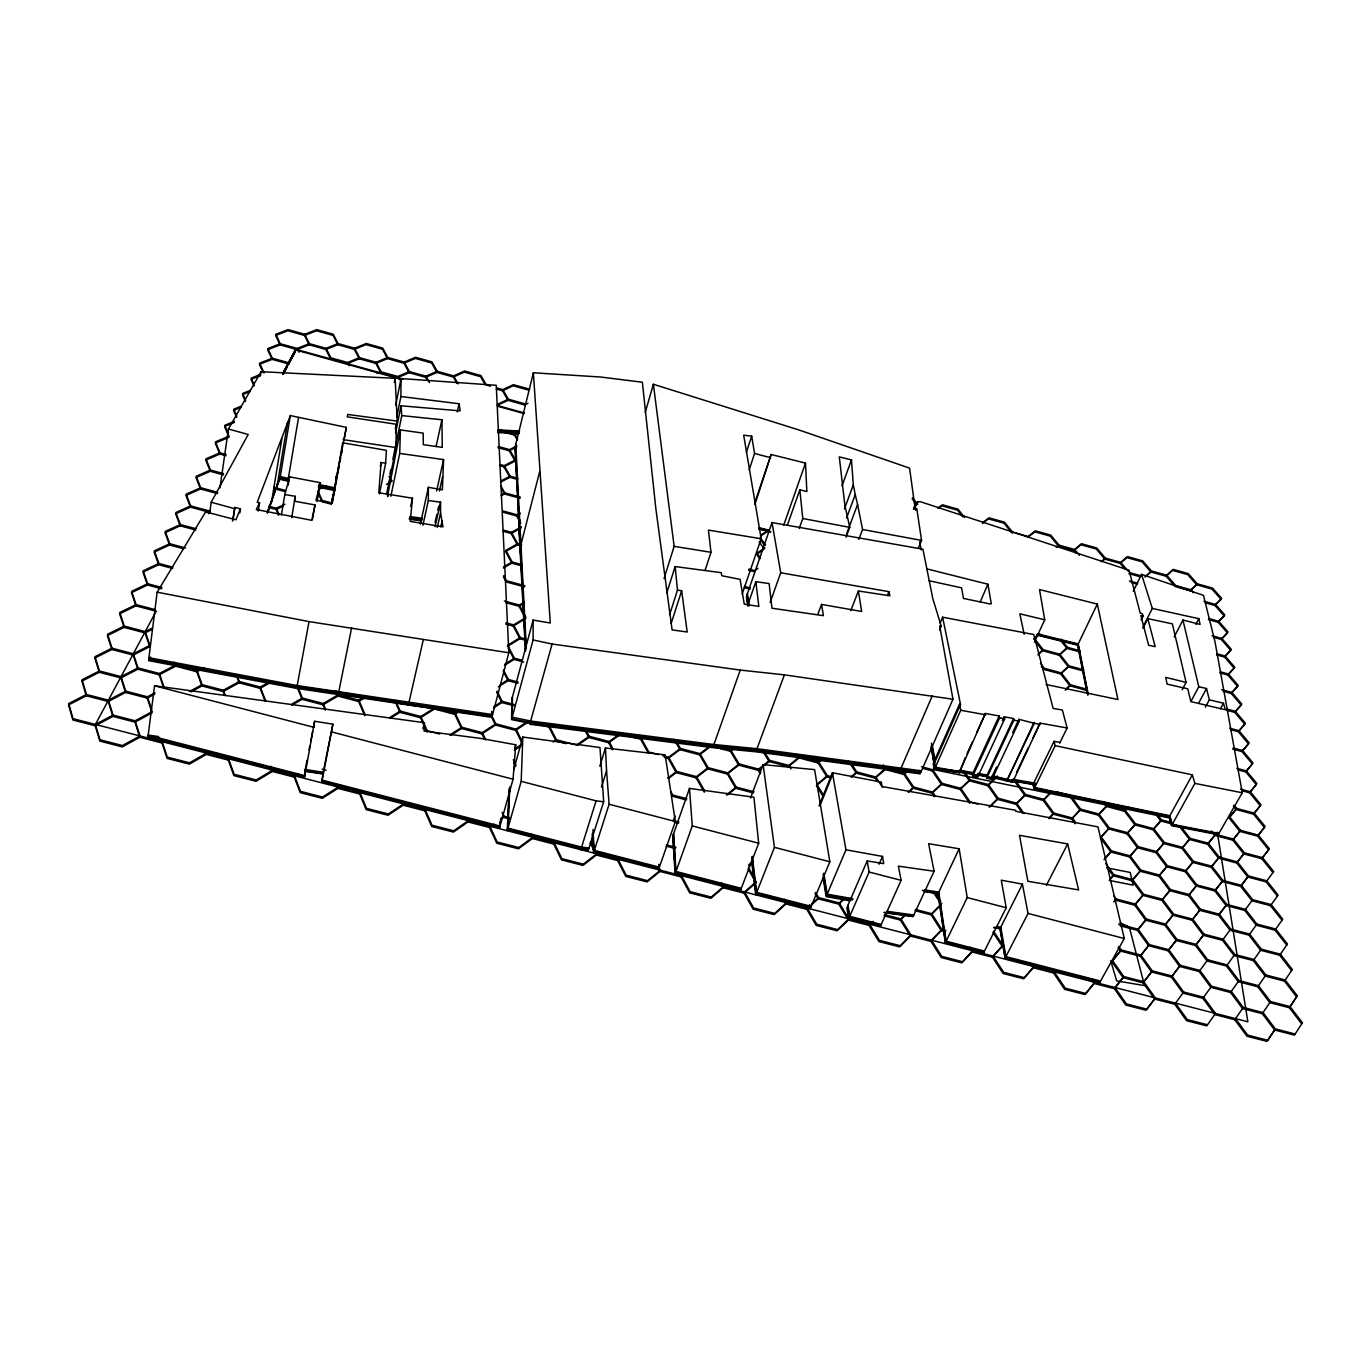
<?xml version="1.0" encoding="UTF-8"?>
<svg xmlns="http://www.w3.org/2000/svg" width="1371" height="1371" viewBox="0 0 1371 1371"><rect width="100%" height="100%" fill="white"/><g stroke="black" fill="none" stroke-linecap="round" stroke-linejoin="round"><path stroke-width="1.5" d="M379.459 493.954L385.645 463.192L381.104 462.541L378.79 492.755L412.465 498.204L410.272 521.408L443.004 526.824L440.554 513.045L440.571 502.146L428.335 500.552L428.42 487.288L442.37 489.858L443.587 459.593L399.698 453.424L400.418 429.928L423.176 433.116L423.331 444.684L442.267 447.357L441.925 419.766L401.772 415.602L401.052 405.799L460.159 410.854L459.096 403.742L400.898 396.527L401.069 378.567L496.251 385.285L508.83 652.767L492.155 716.193L296.907 687.197L148.702 659.417L157.168 592.186L205.65 511.863L235.898 519.78L240.439 508.847L234.887 507.424L232.504 521.049M920.798 772.301L952.965 699.244L784.401 674.858L756.484 750.074L713.434 745.927L530.217 722.586L511.76 718.73L533.113 639.949L533.113 620.086L550.285 623.017L533.37 372.775L600.464 377.008L642.365 382.235L655.835 508.538L672.098 629.906L687.197 632.014L681.661 590.764L677.48 590.13L675.132 566.566L721.232 572.667L721.814 575.734L740.083 579.35L744.282 604.148L758.831 606.393L755.849 581.681L769.131 583.583L771.976 608.244L823.405 615.665L821.555 604.405L861.656 611.483L858.4 590.987L889.933 595.802L888.905 591.672L780.716 572.77L772.027 522.557L922.94 549.223L932.726 598.304L941.226 626.187L939.581 630.06M386.519 494.434L396.065 447.597L396.202 424.256L347.24 416.87L347.806 414.453L397.23 421.086L395.551 429.431M512.051 698.439L511.537 719.569L529.994 723.408L713.109 746.835L756.141 750.965L920.455 773.073M512.446 696.982L512.188 717.17L530.663 721.026L713.931 744.522L756.998 748.686L921.432 770.845M387.513 496.353L400.418 429.928M387.787 496.593L388.216 489.687M314.61 721.283L304.585 777.049L147.982 736.621L154.563 685.774L424.393 722.706L424.085 731.017L481.427 738.523L515.719 744.779L513.045 779.208L499.661 827.381L321.894 781.504L332.896 724.162L314.61 721.283L313.411 727.418M521.186 781.333L522.814 737.05L599.984 747.538L603.668 801.761L588.587 849.266L581.167 848.426L507.63 829.455L521.186 781.333L596.094 800.853L603.668 801.761M509.344 793.072L509.584 787.777M509.789 787.005L508.007 828.101L581.578 847.089L589.016 847.946M507.287 830.723L509.001 791.358M509.429 788.342L507.527 829.832L581.047 848.82L588.467 849.66M385.645 463.192L386.399 450.339L342.681 442.799L332.056 503.294L316.016 500.226L320.42 482.729L289.589 476.851L284.825 494.537L281.415 514.999M500.158 821.263L499.541 827.776L321.808 781.916L323.213 772.233L305.253 769.508L304.516 777.443L147.931 737.032L160.407 738.626M500.364 821.966L500.038 826.045L322.168 780.133M754.958 504.305L771.119 454.504L805.497 463.09L806.851 491.572L799.841 489.773L787.314 525.367M209.729 512.651L211.203 502.249L248.185 434.487L228.426 429.003L219.96 487.887M284.825 494.537L295.211 496.302L294.525 501.203L315.022 504.939L312.382 519.695M233.019 519.866L234.887 507.424M260.421 375.808L261.038 371.712L395.139 378.31L397.23 421.086M239.805 512.994L240.439 508.847M258.262 511.057L259.582 502.814L257.268 502.214L290.344 415.584L346.332 427.375L344.07 439.645M282.563 374.146L295.69 349.262L282.666 373.495M271.595 501.786L281.878 438.634M287.619 421.925L277.336 484.683L267.688 512.805M277.148 485.831L280.044 478.188L290.344 415.584M298.535 417.487L288.064 480.004L280.044 478.188M288.167 485.265L289.589 476.851M291.732 517.57L295.211 496.302M317.044 501.563L320.42 482.729M296.907 687.197L309.023 621.594L508.83 652.767M331.268 504.528L346.332 427.375M332.228 503.174L339.134 466.26M339.888 462.164L340.659 458.068M341.413 453.972L342.167 449.877M307.07 760.1L304.979 770.896L322.939 773.621L332.896 724.162M309.058 749.886L309.846 745.807M310.634 741.711L312.622 731.497M394.334 382.423L395.139 378.31M380.298 466.637L381.104 462.541M395.688 405.319L401.069 378.567M338.568 692.801L351.661 627.661M396.716 417.23L400.898 396.527M395.362 428.438L396.202 424.256M395.585 432.79L401.052 405.799M389.895 473.92L390.735 469.756M392.86 459.336L401.772 415.602M390.889 496.216L399.698 453.424M315.022 504.939L311.765 520.312L256.326 509.549L259.582 502.814M410.7 506.447L412.465 498.204M436.064 446.62L441.925 419.766M420.366 524.082L428.42 487.288M422.936 525.179L428.335 500.552M436.629 490.955L443.587 459.593M439.423 490.955L442.593 476.731M457.263 411.934L459.096 403.742M435.07 522.488L436.903 514.331M437.812 510.252L438.72 506.173M435.07 526.721L440.571 502.146M437.332 527.424L440.554 513.045M440.794 526.824L442.199 520.654M408.472 704.505L423.211 640.154M335.826 478.685L336.7 474.657M335.775 478.959L336.358 476.508M422.971 728.704L424.393 722.706M533.37 372.775L515.41 445.798L515.719 451.916M331.593 502.214L335.141 487.836L318.86 484.563M331.439 503.071L334.644 490.527L318.38 487.271M521.734 568.708L520.226 547.337L539.557 472.07M1141.169 619.932L1143.071 616.127L1142.249 613.694L1140.261 613.248L1129.036 570.233L922.1 502.266C917.113 499.781 912.88 505.128 915.622 510.252M512.017 698.542L533.113 620.086M514.588 748.892L515.719 744.779M513.714 769.885L522.814 737.05M784.401 674.858L740.254 670.076L552.102 644.027L530.251 722.483L655.595 738.455M645.175 412.671L653.384 384.257L799.31 430.083L909.573 468.128L915.091 508.298L916.805 508.624L921.552 540.397L918.399 548.211M599.812 766.218L605.468 748L665.141 754.873L675.337 821.503L658.937 868.494L593.934 851.717L593.009 834.476M664.044 578.596L674.138 546.344L653.384 384.257M581.167 848.426L596.094 800.853M601.458 787.057L606.565 770.81L605.468 748M666.803 592.906L675.132 566.566M593.934 851.717L609.101 804.246L606.565 770.81M669.648 614.585L677.48 590.13M671.19 623.359L681.661 590.764M705.105 570.319L711.001 552.29L708.413 530.097L761.179 538.752L742.174 593.951M746.372 452.31L751.685 436.149L743.682 435.155L761.179 538.752M749.2 469.739L754.581 453.493L751.685 436.149M754.736 503.054L771.119 454.504M772.027 522.557L746.921 595.065L748.463 605.297M747.503 605.674L755.849 581.681M673.624 820.012L675.029 815.968M689.493 788.411L673.178 835.042L675.543 872.779L740.768 889.608L758.694 843.234L753.913 797.219L689.493 788.411L692.269 825.908L675.543 872.779M783.612 525.453L805.497 463.09M713.434 745.927L740.254 670.076M770.142 602.503L780.716 572.77M799.207 528.486L802.772 518.512L799.841 489.773M842.017 485.78L851.494 459.953L839.292 456.886L844.862 505.214L849.746 527.355L846.044 537.243M844.399 508.949L853.31 484.923L851.494 459.953M846.524 518.067L855.264 494.623L853.31 484.923M846.558 533.885L857.578 504.494L855.264 494.623M817.836 614.311L821.555 604.405M750.52 798.059L763.099 764.624L814.597 769.628L829.849 861.776L810.638 907.653L756.226 893.601L751.976 857.132M267.396 512L271.852 500.192M267.225 512.96L280.301 476.594L288.321 478.428M858.812 539.369L862.565 529.497L857.578 504.494M850.825 610.558L858.4 590.987M756.226 893.601L774.426 847.329L763.099 764.624M913.48 509.241L915.862 503.106M913.943 508.607L916.239 502.78M916.085 505.83L917.627 501.94M887.363 595.562L888.905 591.672M819.035 805.771L832.403 772.764L881.364 782.087L881.879 786.491L1015.722 810.278L1015.774 811.289L1097.965 826.884L1124.289 938.518L1099.833 982.287L1005.269 957.883L1000.127 928.458L1022.44 884.141L1001.276 880.165L1006.211 907.739L983.83 952.348L945.544 942.46L938.175 893.429L959.152 848.786L928.613 843.696L934.114 871.253L913.223 916.256L884.295 912.298M819.875 805.891L833.26 772.901M277.439 484.049L280.147 477.554L288.167 479.37M940.146 623.051L942.614 617.207L1033.785 634.533L1053.134 708.413L1062.371 710.007L1067.118 728.001L1059.714 743.116M832.403 772.764L845.958 849.797L826.627 895.434L846.215 898.913M932.246 695.885L900.644 769.114L756.432 750.177L667.9 740.083M845.958 849.797L882.513 856.412L883.712 863.61L867.192 860.954L847.415 906.488L849.026 917.97L880.456 926.076M980.231 601.886L987.891 584.235L926.71 568.845M867.192 860.954L869.111 872.007L849.18 917.593L880.628 925.716L901.124 880.353L898.382 866.146L934.114 871.253M879.085 864.21L882.513 856.412M933.72 762.345L959.511 704.197L960.523 704.403L934.714 762.516L933.72 762.345L934.833 768.48L959.254 772.764L985.389 713.486L999.202 715.988L999.613 717.907L972.913 775.729L977.883 776.62L1004.686 718.85L1004.24 716.793L1013.529 718.558L1013.855 720.152L986.88 777.803L992.21 778.831L1019.287 721.215L1018.91 719.312L1034.282 723.271L1006.914 780.716L1012.843 781.864L1040.092 723.117L1067.118 728.001M934.833 768.48L960.745 710.264L959.511 704.197M965.304 757.58L959.254 772.764M967.035 753.742L972.279 742.242M976.649 732.645L985.389 713.486M972.913 775.729L972.553 773.792L999.202 715.988M1034.385 642.176L1044.736 619.778L1039.509 589.564L1097.314 604.08L1117.931 699.518L1046.073 684.506M1002.458 720.615L1004.24 716.793M1035.619 783.235L1013.186 779.328L1012.638 782.31L991.661 777.34L992.004 779.276L986.674 778.248L986.589 776.209L1013.529 718.558M992.21 778.831L991.867 776.894L996.546 766.955M1012.655 732.645L1018.91 719.312M1034.077 722.346L1006.914 780.716M1016.459 772.49L1028.267 747.795M1032.809 738.301L1040.092 723.117M1087.82 694.994L1077.863 644.696L1097.314 604.08M945.544 942.46L967.223 897.577L959.152 848.786M1060.057 742.414L1054.042 741.351L1033.254 783.972L1034.334 788.325L1169.412 816.499L1171.828 825.153L1218.511 834.151L1242.263 792.764L1214.997 641.731L1203.464 595.34L1141.563 574.363L1133.286 591.295M1034.334 788.325L1055.19 745.67L1054.042 741.351M1142.797 627.421L1152.291 608.433L1141.563 574.363M1143.037 628.175L1147.801 618.647L1172.376 623.839L1186.086 682.398L1182.213 689.75M1005.269 957.883L1028.044 913.429L1022.44 884.141M1046.467 885.152L1067.649 843.919L1019.51 835.316L1027.856 881.279L1078.6 889.916L1067.649 843.919M1174.176 637.035L1182.916 620.018L1200.071 624.439L1198.82 618.681L1152.291 608.433M1195.889 624.319L1198.82 618.681M1190.953 701.421L1198.785 686.734L1182.916 620.018M283.369 373.546L295.382 351.147M95.404 724.436L113.039 715.079L135.146 720.786L139.979 735.953L122.465 745.55L99.98 739.774L95.404 724.436L155.968 611.569M208.443 513.748L210.466 509.995M283.231 374.369L287.242 366.897M289.195 363.246L295.245 351.97M1198.648 703.169L1206.514 688.516L1198.785 686.734M1205.383 707.179L1209.359 699.827L1206.514 688.516M1220.464 708.738L1223.463 703.237L1209.359 699.827M1169.412 816.499L1192.324 774.838L1055.19 745.67M1171.828 825.153L1194.878 783.407L1192.324 774.838M228.426 429.003L261.038 371.712M150.639 657.069L148.548 660.651L296.684 688.396L491.846 717.341L491.606 711.378M1118.65 924.14L1138.101 929.212L1149.275 944.602L1168.795 949.692L1180.242 965.321L1199.848 970.411L1211.57 986.263L1231.261 991.37L1243.257 1007.445L1263.017 1012.569L1275.304 1028.884L1267.747 1040.281L1247.679 1035.122L1235.477 1018.602M1113.818 895.743L1116.2 899.033L1135.377 904.072L1146.362 919.067L1165.624 924.123L1176.884 939.341L1196.215 944.396L1207.731 959.837L1227.148 964.91L1238.938 980.573L1258.441 985.646L1270.523 1001.55L1290.094 1006.622L1297.309 995.757L1285.158 980.025L1265.861 974.987L1253.985 959.494L1234.757 954.473L1223.155 939.186L1204.012 934.182L1192.684 919.118L1173.61 914.097L1162.539 899.256L1143.551 894.252L1132.72 879.616L1113.818 874.629L1105.592 863.404M1119.97 925.768L1137.467 930.343L1148.624 945.733L1168.143 950.823L1179.574 966.435L1199.179 971.525L1210.884 987.377L1230.558 992.484L1242.554 1008.576L1262.314 1013.683L1274.584 1029.998L1267.027 1041.394L1246.976 1036.236L1234.774 1019.733L1214.809 1014.574L1202.898 998.311L1183.019 993.17L1171.4 977.146L1151.606 972.005L1140.261 956.221L1120.535 951.097L1118.085 947.635M1115.583 900.164L1134.742 905.186L1145.728 920.198L1164.973 925.236L1176.232 940.472L1195.546 945.51L1207.063 960.968L1226.462 966.024L1238.253 981.687L1257.738 986.76L1269.803 1002.664L1289.374 1007.736L1296.589 996.854L1284.456 981.122L1265.159 976.101L1253.3 960.591L1234.089 955.587L1222.486 940.3L1203.361 935.296L1192.033 920.232L1172.976 915.228L1161.905 900.37L1142.917 895.383L1132.103 880.748L1113.201 875.761L1107.34 867.74M1262.314 1013.683L1270.523 1001.55M1284.456 981.122L1292.305 969.503L1280.36 954.165L1261.337 949.178L1249.649 934.062L1230.695 929.092L1219.282 914.183L1200.396 909.213L1189.24 894.526L1170.44 889.573L1159.523 875.075L1140.809 870.122L1130.15 855.847L1111.487 850.894L1101.067 836.807L1109.225 827.81L1127.63 832.711L1138.136 846.644L1156.61 851.562L1167.355 865.701L1185.898 870.602L1196.883 884.946L1215.511 889.865L1226.737 904.414L1245.434 909.35L1256.933 924.088L1275.698 929.024L1287.455 943.985L1279.674 955.261L1260.652 950.292L1248.981 935.176L1230.027 930.206L1218.63 915.297L1199.745 910.327L1188.606 895.64L1169.806 890.687L1158.906 876.189L1140.192 871.236L1129.533 856.961L1110.887 852.025L1100.485 837.938L1108.642 828.924L1127.048 833.825L1137.536 847.758L1155.993 852.659L1166.721 866.815L1185.264 871.716L1196.249 886.06L1214.86 890.979L1226.085 905.511L1244.782 910.447L1256.264 925.202L1275.013 930.138L1286.752 945.082M1234.774 1019.733L1243.257 1007.445M1257.738 986.76L1265.861 974.987M1230.558 992.484L1238.938 980.573M1253.3 960.591L1261.337 949.178M1275.013 930.138L1282.725 919.17L1271.174 904.586L1252.648 899.684L1241.338 885.289L1222.898 880.405L1211.844 866.215L1193.456 861.331L1182.642 847.347L1164.339 842.462L1153.765 828.667L1135.531 823.8L1125.197 810.192L1107.031 805.325L1104.512 801.966M1202.898 998.311L1211.57 986.263M1226.462 966.024L1234.757 954.473M1248.981 935.176L1256.933 924.088M1102.661 801.401L1106.448 806.439L1124.614 811.289L1134.948 824.914L1153.165 829.763L1163.739 843.576L1182.025 848.443L1192.839 862.445L1211.21 867.312L1222.247 881.502L1240.686 886.386L1251.98 900.781L1270.506 905.683L1278.132 895.04L1266.753 880.799L1248.484 875.949L1237.362 861.896L1219.162 857.046L1208.262 843.182L1190.131 838.349L1180.671 826.199M1174.758 1004.24L1183.687 992.038L1203.584 997.197L1215.494 1013.46L1206.737 1025.885L1186.566 1020.692L1174.758 1004.24L1154.656 999.065L1143.123 982.853L1123.123 977.677L1111.881 961.705L1120.535 951.097M1199.179 971.525L1207.731 959.837M1222.486 940.3L1230.695 929.092M1244.782 910.447L1252.648 899.684M1178.871 825.788L1189.514 839.463L1207.645 844.279L1218.528 858.143L1236.711 862.993L1247.833 877.029L1266.101 881.879L1273.659 871.545L1262.468 857.646L1244.44 852.831L1233.472 839.103L1215.511 834.305L1208.262 843.182M1118.719 946.504L1121.17 949.949L1140.895 955.09L1152.257 970.874L1172.068 976.015L1180.242 965.321M1196.215 944.396L1204.012 934.182M1219.282 914.183L1226.737 904.414M1241.338 885.289L1248.484 875.949M1262.468 857.646L1269.306 848.683L1258.287 835.093L1240.481 830.329L1229.701 816.927L1236.642 808.41L1254.208 813.123L1265.073 826.405L1258.287 835.093M1154.656 999.065L1146.087 1010.29L1125.797 1005.063L1114.366 988.662L1094.144 983.453L1091.916 980.231M1171.4 977.146L1179.574 966.435M1195.546 945.51L1203.361 935.296M1218.63 915.297L1226.085 905.511M1240.686 886.386L1247.833 877.029M1211.313 830.895L1214.895 835.402L1232.837 840.2L1243.788 853.927L1261.817 858.726L1268.655 849.763L1257.653 836.173L1239.847 831.409L1229.067 818.007L1236.025 809.49L1253.591 814.203L1264.422 827.484L1257.653 836.173M1121.17 949.949L1112.515 960.574L1123.774 976.546L1143.791 981.722L1152.257 970.874M1168.795 949.692L1176.884 939.341M1192.684 919.118L1200.396 909.213M1215.511 889.865L1222.898 880.405M1237.362 861.896L1244.44 852.831M1143.123 982.853L1151.606 972.005M1168.143 950.823L1176.232 940.472M1192.033 920.232L1199.745 910.327M1214.86 890.979L1222.247 881.502M1236.711 862.993L1243.788 853.927M1123.774 976.546L1115 987.531L1126.448 1003.915L1146.756 1009.142L1155.325 997.934L1143.791 981.722M1140.895 955.09L1149.275 944.602M1165.624 924.123L1173.61 914.097M1189.24 894.526L1196.883 884.946M1211.844 866.215L1219.162 857.046M1233.472 839.103L1240.481 830.329M1254.208 813.123L1260.943 804.708L1250.249 791.735L1240.601 789.13M1114.366 988.662L1123.123 977.677M1140.261 956.221L1148.624 945.733M1164.973 925.236L1172.976 915.228M1188.606 895.64L1196.249 886.06M1211.21 867.312L1218.528 858.143M1232.837 840.2L1239.847 831.409M1253.591 814.203L1260.309 805.788L1249.632 792.798L1241.92 790.724M1138.101 929.212L1146.362 919.067M1162.539 899.256L1170.44 889.573M1185.898 870.602L1193.456 861.331M1250.249 791.735L1256.916 783.561L1246.376 770.879L1236.865 768.291M1094.144 983.453L1085.061 994.592L1064.65 989.331L1053.596 972.999L1033.254 967.755L1030.032 962.922M1137.467 930.343L1145.728 920.198M1161.905 900.37L1169.806 890.687M1185.264 871.716L1192.839 862.445M1207.645 844.279L1214.895 835.402M1249.632 792.798L1256.299 784.623L1245.776 771.942L1238.15 769.885M1134.742 905.186L1142.917 895.383M1158.906 876.189L1166.721 866.815M1182.025 848.443L1189.514 839.463M1245.776 771.942L1252.374 764.007L1242.006 751.599L1232.615 749.046M1135.377 904.072L1143.551 894.252M1159.523 875.075L1167.355 865.701M1182.642 847.347L1190.131 838.349M1246.376 770.879L1252.991 762.944L1242.606 750.537L1233.197 747.983M1113.783 901.878L1116.2 899.033M1132.72 879.616L1140.809 870.122M1156.61 851.562L1164.339 842.462M1242.606 750.537L1249.152 742.842L1238.921 730.692L1229.65 728.172M1053.596 972.999L1056.253 969.88M1132.103 880.748L1140.192 871.236M1155.993 852.659L1163.739 843.576M1242.006 751.599L1248.553 743.905L1238.339 731.754L1230.918 729.732M1033.871 966.589L1024.274 977.626L1003.709 972.33L993.05 956.05L1002.835 945.253L993.512 931.166M1109.636 879.428L1113.818 874.629M1130.15 855.847L1138.136 846.644M1153.765 828.667L1161.426 819.858L1171.451 822.549M1238.921 730.692L1245.416 723.237L1235.34 711.343L1227.079 709.081M1033.254 967.755L1023.674 978.791L1003.109 973.496L992.467 957.232L972.005 951.954L969.691 948.389M1110.424 878.965L1113.201 875.761M1129.533 856.961L1137.536 847.758M1153.165 829.763L1160.826 820.955L1176.866 825.256M1238.339 731.754L1244.834 724.282L1234.757 712.406L1226.497 710.144M1104.615 858.64L1111.487 850.894M1127.63 832.711L1135.531 823.8M1235.34 711.343L1241.783 704.094L1231.843 692.458L1221.647 689.664M1104.015 859.771L1110.887 852.025M1127.048 833.825L1134.948 824.914M1234.757 712.406L1241.201 705.14L1231.261 693.503L1223.103 691.275M1125.197 810.192L1127.802 807.313M1231.843 692.458L1238.219 685.414L1228.416 674.018L1220.361 671.807M992.467 957.232L1002.252 946.418L992.93 932.331M1124.614 811.289L1128.522 806.971M1231.261 693.503L1237.653 686.46L1227.85 675.063L1219.796 672.853M1056.407 791.804L1070.614 795.608L1080.639 809.164L1098.976 814.048L1107.031 805.325M1228.416 674.018L1234.757 667.18L1225.091 656.024L1217.105 653.813M972.005 951.954L961.876 962.888L941.209 957.575L930.943 941.363L910.361 936.05L900.387 920.078L883.987 915.828M962.356 770.691L969.383 780.785L987.925 785.737L996.82 777.168L1015.174 782.07L1024.874 795.574L1043.314 800.493L1051.78 791.838L1070.048 796.722L1080.057 810.278L1098.394 815.162L1106.448 806.439M1227.85 675.063L1234.191 668.208L1224.526 657.052L1216.557 654.858M1011.644 779.859L1015.722 780.939L1025.422 794.443L1043.862 799.362L1053.802 813.072L1072.311 817.99L1080.639 809.164M1225.091 656.024L1231.364 649.357L1221.818 638.44L1211.981 635.698M1043.314 800.493L1053.236 814.185L1071.745 819.104L1080.057 810.278M1224.526 657.052L1230.798 650.402L1221.27 639.469L1213.404 637.275M945.887 930.532L941.808 929.469L931.509 940.18L941.774 956.392L962.459 961.722L972.587 950.771L970.274 947.207M1049.518 817.527L1053.802 813.072M1221.818 638.44L1228.039 631.962L1218.63 621.252L1208.896 618.544M930.943 941.363L941.243 930.652L945.322 931.697M1048.952 818.658L1053.236 814.185M1221.27 639.469L1227.491 632.991L1218.099 622.28L1208.365 619.572M915.468 909.47L931.697 913.669L941.843 903.335M1043.862 799.362L1050.923 792.164M1218.63 621.252L1224.817 614.962L1215.529 604.457L1203.961 601.235M910.361 936.05L899.719 946.898L878.914 941.551L869.06 925.391L848.341 920.044L838.761 904.14L818.127 898.81L815.025 893.584M914.92 910.635L931.149 914.851L941.294 904.5M1218.099 622.28L1224.269 615.99L1214.98 605.485L1205.366 602.794M884.518 914.646L900.918 918.896L905.408 914.406M964.036 771.239L969.914 779.653L988.457 784.589L998.071 798.23L1016.682 803.183L1025.422 794.443M1215.529 604.457L1221.647 598.339L1212.478 588.039L1197.243 583.789L1188.246 573.609L1173.062 569.359L1166.704 575.237L1151.4 570.97L1142.626 560.842L1127.356 556.557L1120.707 562.384L1105.334 558.083L1096.783 548.006L1081.445 543.704L1074.504 549.463L1059.063 545.144L1050.717 535.101L1035.328 530.8L1028.079 536.489L1012.569 532.154L1004.446 522.145L988.988 517.827L982.956 522.334M900.387 920.078L904.877 915.588M987.925 785.737L997.54 799.379L1016.134 804.314L1024.874 795.574M1214.98 605.485L1221.115 599.367L1211.947 589.067L1196.729 584.8L1187.732 574.62L1172.548 570.37L1166.19 576.266L1150.886 571.998L1142.112 561.853L1126.859 557.586L1120.21 563.412L1104.837 559.128L1096.286 549.034L1080.965 544.75L1074.024 550.508L1058.583 546.189L1050.255 536.147L1034.865 531.845L1027.633 537.535M872.299 921.552L869.591 924.208L879.445 940.352L900.267 945.716L910.91 934.868L900.918 918.896M989.057 807.073L998.071 798.23M869.06 925.391L873.121 921.415M990.016 806.748L997.54 799.379M848.341 920.044L837.15 930.806L816.225 925.425L806.782 909.333L785.926 903.952L783.886 900.421M1196.729 584.8L1190.474 590.815L1175.136 586.531L1166.19 576.266M988.457 784.589L997.351 776.037M1166.704 575.237L1175.65 585.503L1191.005 589.787L1197.243 583.789M815.522 892.384L818.641 897.611L839.275 902.941L844.776 897.748M921.552 766.766L932.726 769.748L942.031 783.321L960.745 788.308L969.914 779.653M1065.815 689.15L1070.46 684.763L1087.443 689.39M838.761 904.14L845.633 897.645M922.906 768.394L932.229 770.879L941.5 784.469L960.214 789.456L969.383 780.785M1065.284 690.247L1069.946 685.843L1086.912 690.47M811.529 904.175L818.641 897.611M883.421 764.949L885.666 768.343L904.483 773.347L913.669 787.074L932.571 792.078L942.031 783.321M1040.452 663.29L1044.325 668.294L1061.24 672.921L1068.917 665.809L1083.827 669.888M806.782 909.333L818.127 898.81M882.924 766.115L885.169 769.491L903.986 774.495L913.172 788.222L932.057 793.226L941.5 784.469M1041.24 666.049L1043.811 669.391L1060.726 674.001L1068.403 666.889L1083.296 670.967M908.099 792.13L913.669 787.074M932.726 769.748L935.845 766.92M1034.197 638.201L1043.108 649.631L1059.817 654.224L1067.409 647.318L1080.297 650.848M1144.871 576.9L1151.4 570.97M785.926 903.952L774.204 914.611L753.142 909.196L744.11 893.155L723.134 887.757L721.18 884.244M908.99 792.01L913.172 788.222M932.229 770.879L935.33 768.051M1034.968 640.908L1042.594 650.728L1059.303 655.304L1066.895 648.397L1079.782 651.928M1145.659 576.745L1150.886 571.998M904.483 773.347L908.596 769.662M1038.413 653.813L1043.108 649.631M903.986 774.495L909.47 769.594M1037.916 654.91L1042.594 650.728M756.466 881.519L744.573 891.938L753.622 907.979L774.701 913.394L786.423 902.735L784.383 899.222M850.123 761.71L856.755 771.959L875.761 776.997L885.666 768.343M1035.739 636.847L1038.824 634.139M744.11 893.155L756.004 882.735L748.069 868.854M848.529 761.162L856.275 773.124L875.281 778.162L885.169 769.491M1033.7 639.28L1039.869 633.865M749.012 864.655L753.399 860.885M850.928 776.963L856.755 771.959M1101.239 561.613L1105.334 558.083M723.134 887.757L710.864 898.313L689.664 892.864L681.044 876.892L659.948 871.442L658.08 867.963M748.549 865.872L752.936 862.085M851.905 776.877L856.275 773.124M1102.113 561.476L1104.837 559.128M831.203 776.654L827.364 775.643L816.876 784.52L823.508 795.129M830.74 777.837L826.902 776.809L816.396 785.686L823.028 796.294M763.27 750.023L769.559 760.339L788.873 765.446L799.516 756.758L818.641 761.848L821.589 759.38M681.044 876.892L684.163 874.304M796.928 754.53L799.053 757.94L818.161 763.013L822.6 759.328M1056.201 547.475L1059.063 545.144M659.948 871.442L647.112 881.913L625.776 876.429L617.601 860.525L596.351 855.041L590.181 842.874M799.053 757.94L788.411 766.629L769.114 761.522L762.842 751.205M726.356 794.957L736.176 787.074L753.981 791.753M676.434 741.522L680.393 748.446L699.998 753.622L711.429 744.933L730.846 750.074L739.106 763.955L758.609 769.114L769.559 760.339M727.555 794.837L735.747 788.274L753.536 792.952M674.052 739.277L679.982 749.646L699.587 754.821L711.001 746.132L730.417 751.274L738.678 765.155L758.163 770.296L769.114 761.522M699.998 753.622L708.121 767.657L727.83 772.85L739.106 763.955M617.601 860.525L620.84 857.972M699.587 754.821L707.71 768.857L727.384 774.032L738.678 765.155M662.673 755.661L668.62 757.238L676.606 771.41L696.502 776.637L708.121 767.657M730.846 750.074L734.016 747.623M596.351 855.041L582.966 865.409L561.493 859.891L553.747 844.056L532.359 838.538L530.697 835.076M664.25 757.392L668.208 758.437L676.194 772.61L696.091 777.837L707.71 768.857M730.417 751.274L735.182 747.589M667.643 778.231L676.606 771.41M668.722 778.3L676.194 772.61M668.62 757.238L680.393 748.446M553.747 844.056L557.123 841.52M668.208 758.437L679.982 749.646M982.51 523.379L988.542 518.872L1004 523.208L1012.106 533.199M532.359 838.538L518.409 848.803L496.799 843.234L489.481 827.484L467.974 821.932L453.441 832.077L431.694 826.49L424.821 810.792L403.177 805.205L388.062 815.265L366.177 809.627L359.75 794.015L337.969 788.394L322.254 798.333L300.232 792.661L294.251 777.117L272.332 771.462L256.034 781.299L233.858 775.592L228.34 760.117L206.284 754.427L189.387 764.144L167.073 758.403L162.018 743.013L139.808 737.272L122.293 746.887L99.843 741.111L95.25 725.79L72.903 720.015L68.55 704.934L86.287 695.8L108.275 701.489L125.532 692.458L147.28 698.113L154.752 694.137M627.233 734.393L641.045 738.044L644.456 735.593M584.166 728.806L588.776 737.495L608.69 742.739L620.943 734.051L640.651 739.26L644.062 736.793M489.481 827.484L494.177 824.142M500.449 819.687L503.585 817.459L509.395 818.95M938.861 508.075L941.997 505.848L957.541 510.201L962.785 516.833M500.809 818.418L503.945 816.191L509.738 817.699M585.451 729.321L589.153 736.278L609.067 741.522L621.32 732.834M937.73 508.127L942.425 504.785L957.969 509.138L964.533 517.433M468.316 820.663L453.767 830.809L432.019 825.205L425.13 809.524M589.153 736.278L576.54 745.07L556.42 739.774L549.171 725.739L539.146 723.083M577.757 745.207L588.776 737.495M553.164 742.002L556.42 739.774M424.821 810.792L428.078 808.599M514.433 750.211L521.1 745.704M451.128 735.199L461.513 728.515L481.975 733.879L495.445 725.07L515.685 730.383L528.795 721.677L548.828 726.956L551.999 724.813M514.759 748.977L521.443 744.47M403.468 803.937L388.353 813.98L366.468 808.342L360.025 792.729L363.418 790.536M449.705 735.062L461.838 727.264L482.301 732.628L495.771 723.819L516.027 729.149L527.492 721.54M757.923 568.434L754.684 570.576L748.943 569.016M765.001 547.869L757.015 553.079L760.168 557.808M763.013 550.028L756.621 554.21L759.791 558.94M493.886 706.648L502.146 701.335L514.125 704.505M760.854 534.998L768.737 529.926M359.75 794.015L363.126 791.838M493.56 707.899L501.82 702.569L513.799 705.739M760.459 536.112L768.343 531.04M390.924 717.856L399.904 712.337L420.486 717.736L434.47 709.03L454.846 714.377L459.936 711.155M498.273 686.871L508.024 680.702L517.861 683.306M338.226 787.091L322.528 797.031L300.489 791.358L294.508 775.815L298.021 773.655M436.818 708.31L455.155 713.126L458.548 710.983M500.226 684.609L508.35 679.468L518.187 682.09M389.398 717.684L400.195 711.086L420.777 716.485L434.778 707.779M504.802 664.181L514.382 658.217L522.145 660.291M504.477 665.415L514.056 659.451L523.756 662.022M525.984 639.092L520.243 637.549L507.681 645.244L514.382 658.217M294.251 777.117L297.781 774.958M507.373 646.461L519.917 638.766L525.659 640.291M505.676 624.045L513.285 626.084L525.624 618.629L519.043 606.256L505.899 602.709M505.985 622.828L513.611 624.868L525.95 617.43L519.369 605.039L504.339 600.995M292.109 703.906L302.34 698.028L323.265 703.512L338.191 694.806L358.894 700.238L366.16 695.937M519.369 605.039L524.562 601.955M291.869 705.191L302.1 699.313L323.008 704.797L337.934 696.074L358.636 701.506L365.886 697.205M519.043 606.256L524.253 603.154M228.34 760.117L231.99 757.992M206.49 753.107L189.575 762.824L167.245 757.083L162.189 741.677L165.6 739.774M503.534 566.857L512.154 561.99L522.3 564.749M503.243 568.057L511.846 563.19L521.991 565.932M189.404 691.515L202.103 684.66L223.387 690.23L239.274 681.507L260.336 687.025L270.653 681.284M521.717 544.818L517.707 543.721L505.848 550.319L512.154 561.99M162.018 743.013L165.428 741.111M191.015 691.841L201.914 685.963L223.182 691.532L239.068 682.809L260.113 688.328L272.144 681.627M521.408 546.001L517.398 544.904L505.556 551.519L511.846 563.19M503.465 530.131L511.452 532.308L521.46 526.841M503.174 531.314L511.16 533.49L521.151 528.006M135.146 720.786L152.301 711.532M503.123 510.989L516.918 514.759L520.209 512.994M95.25 725.79L112.885 716.416L134.992 722.123L152.13 712.869M502.831 512.171L516.627 515.942L519.9 514.159M1217.259 832.18L1247.867 1021.806L73.04 718.678L68.687 703.597L86.424 694.463L108.429 700.17L125.686 691.138L147.451 696.794L154.923 692.818M86.424 694.463L82.037 679.776L99.415 670.967L121.059 676.606L137.974 667.9L159.396 673.504L175.831 664.901L197.03 670.453L200.577 668.551M86.287 695.8L81.9 681.113L99.26 672.304L120.905 677.942L137.803 669.219L159.225 674.823L175.659 666.203L196.841 671.756L203.953 667.968M501.426 494.571L504.734 492.84L520.312 497.107M501.135 495.736L504.442 494.006L520.02 498.273M500.364 482.249L509.875 477.348L517.553 479.473M500.655 481.084L510.149 476.183L517.844 478.308M133.33 653.761L149.885 645.364L145.223 631.585L124.23 626.067L107.572 634.259L112.011 648.175L133.33 653.761L137.974 667.9M500.381 464.58L504.202 465.643L515.445 459.936L509.532 449.619L498.187 446.466M133.176 655.081L149.713 646.684L145.069 632.905L124.076 627.37L107.418 635.578L111.856 649.494L133.176 655.081L137.803 669.219M500.089 465.746L503.928 466.808L515.153 461.102L509.258 450.768L497.913 447.632M112.011 648.175L94.993 656.675L99.415 670.967M145.223 631.585L152.438 627.987M509.532 449.619L516.918 445.935M111.856 649.494L94.856 658.011L99.26 672.304M145.069 632.905L152.267 629.289M509.258 450.768L516.627 447.083M499.798 429.826L514.742 433.973L518.375 432.191M497.656 430.46L514.468 435.121L518.101 433.339M154.717 609.512L136.106 604.594L119.774 612.494L124.23 626.067M388.473 482.335L392.055 480.587M156.62 611.346L135.935 605.896L119.62 613.814L124.076 627.37M386.433 484.409L390.015 482.661M161.898 587.508L147.622 583.72L131.633 591.364L136.106 604.594M161.727 588.793L147.468 585.023L131.479 592.666L135.935 605.896M528.024 403.228L524.51 404.925L508.093 400.332L497.262 405.439M172.729 568.468L158.676 564.732L142.995 572.118L147.468 585.023M268.613 507.424L276.154 509.464L283.026 506.225M318.723 489.43L326.264 485.882M172.883 567.2L158.83 563.447L143.15 570.816L147.622 583.72M268.802 506.19L276.359 508.23L284.945 504.185M318.946 488.213L322.716 486.448M497.536 404.291L508.367 399.201L524.785 403.794M185.565 547.972L169.73 543.721L154.34 550.851L158.83 563.447M496.61 387.907L502.729 389.621L513.405 384.668L529.634 389.21M183.423 548.708L169.576 545.007L154.186 552.136L158.676 564.732M496.336 389.038L502.471 390.752L513.131 385.799L529.343 390.341M195.762 530.011L180.167 525.83L165.068 532.719L169.576 545.007M195.933 528.743L180.338 524.562L165.223 531.434L169.73 543.721M209.883 511.092L190.638 505.899L175.831 512.548L180.338 524.562M209.694 512.343L190.466 507.15L175.659 513.817L180.167 525.83M217.749 492.36L200.68 487.733L186.13 494.177L190.638 505.899M377.196 373.495L381.121 371.832L397.83 376.494L409.346 371.558L425.918 376.185L437.16 371.284L453.595 375.877L464.598 371.01L480.895 375.568L486.379 385.045L490.475 386.194M217.578 493.611L200.509 488.984L185.959 495.428L190.466 507.15M397.607 377.659L409.106 372.706L425.678 377.333L436.921 372.432L453.355 377.025L464.341 372.141L480.638 376.699L485.214 384.6M223.37 474.846L210.277 471.298L196.002 477.519L200.509 488.984M223.559 473.612L210.448 470.047L196.173 476.268L200.68 487.733M226.129 454.504L219.977 452.824L205.941 458.857L210.448 470.047M225.941 455.738L219.806 454.058L205.77 460.09L210.277 471.298M229.248 436.047L215.453 441.873L219.977 452.824M289.367 362.938L272.281 358.191L267.808 348.542L280.267 343.727L297.147 348.423L309.349 343.641L326.075 348.32L330.822 357.814L347.617 362.492L359.459 357.642L376.117 362.287L387.702 357.454L404.222 362.064L415.55 357.283L431.934 361.858L437.16 371.284M229.077 437.263L215.281 443.107L219.806 454.058M347.411 363.658L359.253 358.791L375.894 363.435L387.479 358.602L403.982 363.229L415.327 358.431L431.694 363.007L436.921 372.432M234.424 421.291L224.741 425.336L228.494 434.264M234.235 422.508L224.57 426.552L228.323 435.481M241.21 407.29L233.601 410.409L236.617 417.401M241.399 406.073L233.79 409.192L236.789 416.184M249.916 391.643L242.427 394.677L245.426 401.514M296.959 349.605L309.161 344.807L325.887 349.485L337.814 344.721L354.386 349.365L366.057 344.635L382.509 349.245L387.479 358.602M250.088 390.444L242.598 393.477L245.598 400.315M326.075 348.32L338.02 343.555L354.609 348.2L366.28 343.487L382.732 348.097L387.702 357.454M260.233 375.654L251.03 379.321L254.029 386.022M260.404 374.454L251.201 378.122L254.201 384.823M272.281 358.191L259.599 363.161L264.089 372.998M289.178 364.12L272.092 359.373L259.427 364.343L263.163 372.552M280.267 343.727L275.794 334.284L288.081 329.606L304.756 334.267L316.752 329.623L333.29 334.25L338.02 343.555M402.851 379.133L280.095 344.892L267.619 349.725L272.092 359.373M280.095 344.892L275.622 335.449L287.893 330.771L304.551 335.432L316.564 330.788L333.084 335.415L337.814 344.721M498.239 429.86L519.54 431.06M498.084 430.494L519.386 431.694M497.793 431.711L519.078 432.893M497.604 432.516L518.889 433.699M588.759 848.718L581.338 847.878L507.801 828.889M580.773 849.677L588.193 850.534M804.469 756.741L886.283 767.212M529.754 724.265L712.817 747.658L755.832 751.788L920.095 773.861L919.598 770.468M158.573 736.518L148.171 735.199L304.859 775.66M158.453 737.358L148.051 736.038L304.705 776.466M147.982 736.621L158.385 737.941M147.811 737.958L164.434 740.066M409.843 516.593L422.148 518.221M409.655 517.535L421.942 519.146M409.518 518.152L421.805 519.763M409.449 518.444L421.737 520.055M409.278 519.283L421.565 520.894M886.934 911.304L913.806 915.005M886.591 912.058L913.463 915.742M884.124 912.658L913.052 916.633M492.566 714.582L297.216 685.551L148.925 657.72M343.144 439.628L396.065 447.597M305.099 770.313L323.059 773.038M304.91 771.29L322.853 774.015M900.593 769.217L920.832 772.199M941.226 626.187L939.701 625.947L952.965 699.244M674.138 546.344L711.001 552.29M923.985 891.51L938.004 893.789L945.356 942.837L983.641 952.708M924.74 889.899L938.758 892.178L946.144 941.209L984.447 951.097M922.392 890.31L938.415 892.898L945.784 941.946L984.087 951.834M924.157 891.15L938.175 893.429M1035.242 783.989L1012.826 780.082L1013.032 781.453L992.056 776.5L992.398 778.42L987.069 777.408L986.777 775.797L977.66 774.135L978.071 776.209L973.102 775.318L972.742 773.381L935.022 768.068L931.08 746.938M972.553 773.792L935.365 767.297L931.612 745.704M1012.621 780.493L1035.054 784.401M1012.415 780.939L1034.831 784.846M852.899 898.708L827.176 894.166L823.782 873.224M852.573 899.462L826.85 894.92L823.474 873.961M852.334 899.993L826.473 895.811L823.251 874.492M846.044 899.273L850.14 899.993M849.78 900.833L826.13 896.651L823.08 877.8M978.808 775.266L986.383 776.654M985.663 714.822L960.745 710.264M996.597 926.453L1000.761 927.224L1005.903 956.632L1100.519 981.053M996.22 927.19L1000.402 927.944L1005.543 957.369L1100.108 981.773M993.889 927.31L1000.127 928.458M993.701 927.67L999.956 928.818L1005.08 958.243L1099.628 982.647M862.565 529.497L921.552 540.397M999.613 717.907L1004.686 718.85M934.148 763.767L933.154 763.578L934.285 769.714L1168.709 817.802M934.234 761.162L935.228 761.351L932.143 744.539M933.891 761.916L934.885 762.105L931.423 743.185M986.589 776.209L977.472 774.546L977.883 776.62M148.788 658.748L297.027 686.545L338.688 692.132L408.609 703.854L492.326 715.542L492.172 711.566M148.668 659.725L296.856 687.505L338.5 693.092L408.404 704.814L492.069 716.485L492 712.217M802.772 518.512L849.746 527.355M1218.956 833.379L1172.256 824.365L1169.84 815.728L1034.728 787.52L1033.648 783.184M1218.682 833.859L1171.982 824.862L1169.583 816.208L1034.488 788.017L1033.408 783.681M1218.219 834.682L1171.537 825.685L1169.12 817.03L1034.077 788.873L1032.997 784.52M157.168 592.186L309.023 621.594M991.867 776.894L1013.409 780.699L1013.186 779.328M1013.855 720.152L1019.287 721.215M1242.263 792.764L1194.878 783.407M1034.282 723.271L1040.332 724.471M1106.637 867.792L1130.201 872.47L1133.08 885.152L1109.276 880.405M318.689 485.505L334.97 488.779M318.586 486.122L334.85 489.396M318.535 486.414L334.798 489.687M533.113 639.949L552.102 644.027M1143.071 616.127L1140.861 615.63L1148.641 645.261L1155.187 646.649L1147.801 618.647M929.058 580.721L961.568 587.851L963.47 598.424L990.016 603.96L991.302 603.754L987.891 584.235M279.992 478.479L288.013 480.296M279.855 479.336L287.876 481.152M1044.736 619.778L1019.835 613.814L1024.206 634.327M759.208 527.801L769.08 530.2M759.071 528.195L768.942 530.611M758.866 528.778L770.725 531.657M758.78 529.035L770.622 531.931M1186.086 682.398L1165.693 677.377L1167.115 684.146L1187.766 688.808L1190.851 701.609L1225.297 709.767L1223.463 703.237M1037.504 633.848L1078.24 643.942L1088.197 694.223M1037.281 634.31L1078.017 644.421L1087.974 694.703M1037.162 634.602L1077.863 644.696M1036.922 635.133L1077.623 645.227L1087.152 693.418M1207.44 1024.754L1187.252 1019.561L1175.427 1003.109M666.512 844.896L675.954 847.347M666.083 846.13L675.526 848.58M322.168 769.182L326.127 770.194M594.346 850.397L659.4 867.175M741.265 888.322L676.023 871.476L673.624 833.739M811.169 906.368L756.723 892.315L752.268 856.378M881.193 924.448L849.746 916.325L847.981 905.22M322.014 780.939L499.815 826.833M740.974 889.076L675.749 872.247L673.367 834.493M756.432 893.069L810.861 907.122M880.85 925.185L849.42 917.062L847.655 905.957M658.8 868.871L593.797 852.111L592.563 833.294M740.614 889.985L675.406 873.173L673.041 835.419M810.467 908.013L756.072 893.978L751.891 860.131M1275.304 1028.884L1295.167 1034.008M1274.584 1029.998L1294.43 1035.122L1302.45 1022.766L1290.094 1006.622M672.835 820.424L678.971 822.034M154.563 685.774L314.233 727.401M331.868 731.994L513.045 779.208M609.101 804.246L675.337 821.503M692.269 825.908L758.694 843.234M774.426 847.329L829.849 861.776M869.111 872.007L901.124 880.353M967.223 897.577L1006.211 907.739M1028.044 913.429L1124.289 938.518M674.446 822.172L678.542 823.251M754.581 453.493L770.691 457.725M566.12 743.648L556.06 741.008L548.828 726.956M439.697 733.999L427.289 730.76L420.777 716.485M686.854 798.727L672.733 795.026L670.71 791.393M672.304 796.243L686.443 799.944M658.714 754.616L648.809 752.011L641.045 738.044M977.78 804.091L970.257 802.086L960.745 788.308M524.665 586.942L506.139 581.938L503.414 576.831M273.926 487.305L285.099 490.338M332.502 503.226L322.219 500.432L317.918 490.989M274.56 488.762L284.894 491.572M330.222 503.877L321.996 501.649L317.695 492.206M524.973 585.743L506.447 580.738L503.723 575.631M744.539 586.411L750.365 587.988M744.162 587.542L749.971 589.136M211.203 502.249L234.372 508.59M748.549 570.147L754.29 571.707M1129.43 572.598L1141.015 575.82M1128.933 573.626L1140.501 576.865M1129.447 580.893L1137.707 583.189M497.656 405.559L524.442 413.014M1131.041 582.435L1137.227 584.149M295.588 349.913L400.675 379.201M497.502 406.193L524.288 413.648M1120.124 922.683L1129.344 927.224L1144.528 985.612L1116.662 980.882L1110.75 960.831M1191.005 589.787L1193.61 592.752M1120.707 562.384L1128.196 571.141M1120.21 563.412L1125.197 569.256M1074.504 549.463L1079.371 555.272M1074.024 550.508L1076.458 553.421M1233.986 805.137L1236.642 808.41M1233.369 806.217L1236.025 809.49M1261.817 858.726L1273.008 872.642M1266.101 881.879L1277.464 896.137M1060.983 639.212L1067.409 647.318M1060.486 640.291L1066.895 648.397M1270.506 905.683L1282.056 920.267M1059.817 654.224L1068.917 665.809M1059.303 655.304L1068.403 666.889M1061.24 672.921L1070.46 684.763M1060.726 674.001L1069.946 685.843M1279.674 955.261L1291.602 970.599M912.538 497.707L917.645 504.322M1156.216 813.123L1161.426 819.858M912.126 498.77L915.948 503.74M1154.313 812.54L1160.826 820.955M1289.374 1007.736L1301.713 1023.863M1098.976 814.048L1109.225 827.81M1098.394 815.162L1108.642 828.924M1072.311 817.99L1075.704 822.617M1071.745 819.104L1075.138 823.748M759.14 541.905L764.161 548.794M1172.068 976.015L1183.687 992.038M1016.682 803.183L1024.068 813.569M1016.134 804.314L1022.286 812.969M1092.55 979.083L1094.778 982.304L1085.712 993.444L1065.267 988.183L1054.213 971.833M960.214 789.456L969.725 803.235M760.322 537.552L765.549 545.281M932.571 792.078L934.919 795.557M759.928 538.666L764.11 544.853M932.057 793.226L934.405 796.722M875.761 776.997L882.581 787.4M875.281 778.162L877.543 781.624M934.097 891.373L940.746 901.621M933.548 892.538L940.198 902.786M931.697 913.669L941.808 929.469M931.149 914.851L941.243 930.652M818.641 761.848L827.364 775.643M818.161 763.013L826.902 776.809M788.873 765.446L791.033 768.925M758.609 769.114L760.734 772.627M839.275 902.941L848.855 918.861L837.681 929.607L816.722 924.208L807.279 908.116M758.163 770.296L760.288 773.827M502.729 389.621L508.367 399.201M727.83 772.85L736.176 787.074M502.471 390.752L508.093 400.332M727.384 774.032L735.747 788.274M514.742 433.973L517.672 439.028M514.468 435.121L517.381 440.177M696.502 776.637L704.728 791.016M748.549 867.654L755.49 879.788M696.091 777.837L704.3 792.232M453.595 375.877L458.085 383.829M504.202 465.643L510.149 476.183M453.355 377.025L456.937 383.383M503.928 466.808L509.875 477.348M500.741 485.66L504.734 492.84M516.918 514.759L520.02 520.346M721.643 883.027L723.597 886.523L711.326 897.097L690.11 891.63L681.49 875.675M501.46 488.624L504.442 494.006M516.627 515.942L520.757 523.379M640.651 739.26L648.414 753.21M425.918 376.185L429.414 382.595M511.452 532.308L517.707 543.721M425.678 377.333L427.426 380.538M511.16 533.49L517.398 544.904M404.222 362.064L409.346 371.558M609.067 741.522L612.888 748.583M403.982 363.229L409.106 372.706M608.69 742.739L612.494 749.8M397.83 376.494L399.544 379.716M658.508 866.729L660.376 870.225L647.54 880.679L626.204 875.178L617.995 859.291M376.117 362.287L381.121 371.832M513.611 624.868L520.243 637.549M375.894 363.435L380.898 372.998M513.285 626.084L519.917 638.766M354.609 348.2L359.459 357.642M354.386 349.365L359.253 358.791M508.333 648.312L514.056 659.451M347.617 362.492L349.245 365.697M503.534 669.973L508.35 679.468M590.575 841.623L596.745 853.807L583.361 864.158L561.887 858.64L554.124 842.805M503.208 671.207L508.024 680.702M497.056 691.104L502.146 701.335M516.027 729.149L522.214 741.574M325.887 349.485L330.617 358.979M389.09 476.337L391.815 481.787M496.73 692.338L501.82 702.569M515.685 730.383L521.871 742.808M304.756 334.267L309.349 343.641M491.486 715.079L495.771 723.819M513.337 759.637L516.01 765.087M304.551 335.432L309.161 344.807M490.304 714.582L495.445 725.07M513.885 762.704L515.667 766.338M297.147 348.423L298.998 352.261M482.301 732.628L485.762 739.792M531.057 833.825L532.736 837.287L518.769 847.535L497.159 841.983L489.824 826.216M481.975 733.879L484.563 739.26M455.155 713.126L461.838 727.264M502.129 812.352L503.945 816.191M454.846 714.377L461.513 728.515M420.486 717.736L426.998 732.011M466.209 818.059L467.974 821.932M395.482 700.53L400.195 711.086M395.191 701.798L399.904 712.337M276.359 508.23L278.861 514.074M358.894 700.238L365.012 714.445M276.154 509.464L278.656 515.307M358.636 701.506L364.737 715.713M401.514 801.35L403.177 805.205M336.718 691.31L338.191 694.806M335.724 690.83L337.934 696.074M323.265 703.512L325.475 708.893M323.008 704.797L325.235 710.178M297.353 685.654L302.34 698.028M297.113 686.94L302.1 699.313M336.409 784.555L337.969 788.394M260.336 687.025L265.837 701.318M260.113 688.328L264.929 700.821M236.635 674.481L239.274 681.507M271.132 766.338L272.572 770.159L256.257 779.979L234.081 774.272L228.563 758.797M236.429 675.783L239.068 682.809M270.892 767.64L272.332 771.462M223.387 690.23L225.375 695.645M223.182 691.532L224.501 695.131M197.03 670.453L202.103 684.66M196.841 671.756L201.914 685.963M174.271 662.21L175.659 666.203M204.965 750.623L206.284 754.427M159.396 673.504L164.246 687.865M159.225 674.823L163.457 687.385M147.451 696.794L151.684 709.698M147.28 698.113L151.513 711.018M121.059 676.606L125.686 691.138M120.905 677.942L125.532 692.458M134.992 722.123L139.808 737.272M108.429 700.17L113.039 715.079M108.275 701.489L112.885 716.416M1007.479 779.551L992.415 775.729L992.758 777.665L987.428 776.637L987.137 775.043L978.02 773.364L978.431 775.438L973.444 774.564L973.084 772.61L959.529 770.245L959.786 771.599M942.614 617.207L960.523 704.403M977.266 774.992L977.677 777.066L972.707 776.175L972.347 774.238L934.645 768.925L931.423 746.15M919.684 541.785L921.226 549.942M846.901 907.688L848.666 918.793M809.49 904.689L810.124 908.853M747.418 593.626L749.269 605.896M746.955 594.963L748.497 605.194M746.664 595.819L748.189 606.051M746.39 596.625L747.606 604.817M752.045 859.771L753.125 868.134M751.565 860.971L755.747 894.817M592.975 829.455L594.106 851.168L659.125 867.946L658.954 864.244M592.289 834.151L593.523 852.968M672.75 836.276L675.115 874.03M526.31 647.9L515.77 444.341M525.333 639.537L525.779 647.472M525.676 650.248L515.016 447.357M525.453 651.088L518.649 523.499M523.551 604.354L524.527 624.422M524.545 624.302L525.316 639.64M521.768 568.605L523.516 604.457M516.798 474.212L519.078 521.803M515.222 446.552L517.124 486.705M517.313 485.917L518.067 505.762M515.736 451.813L516.781 474.315M518.255 504.991L520.192 547.44M658.765 864.793L658.937 868.494"/></g></svg>
